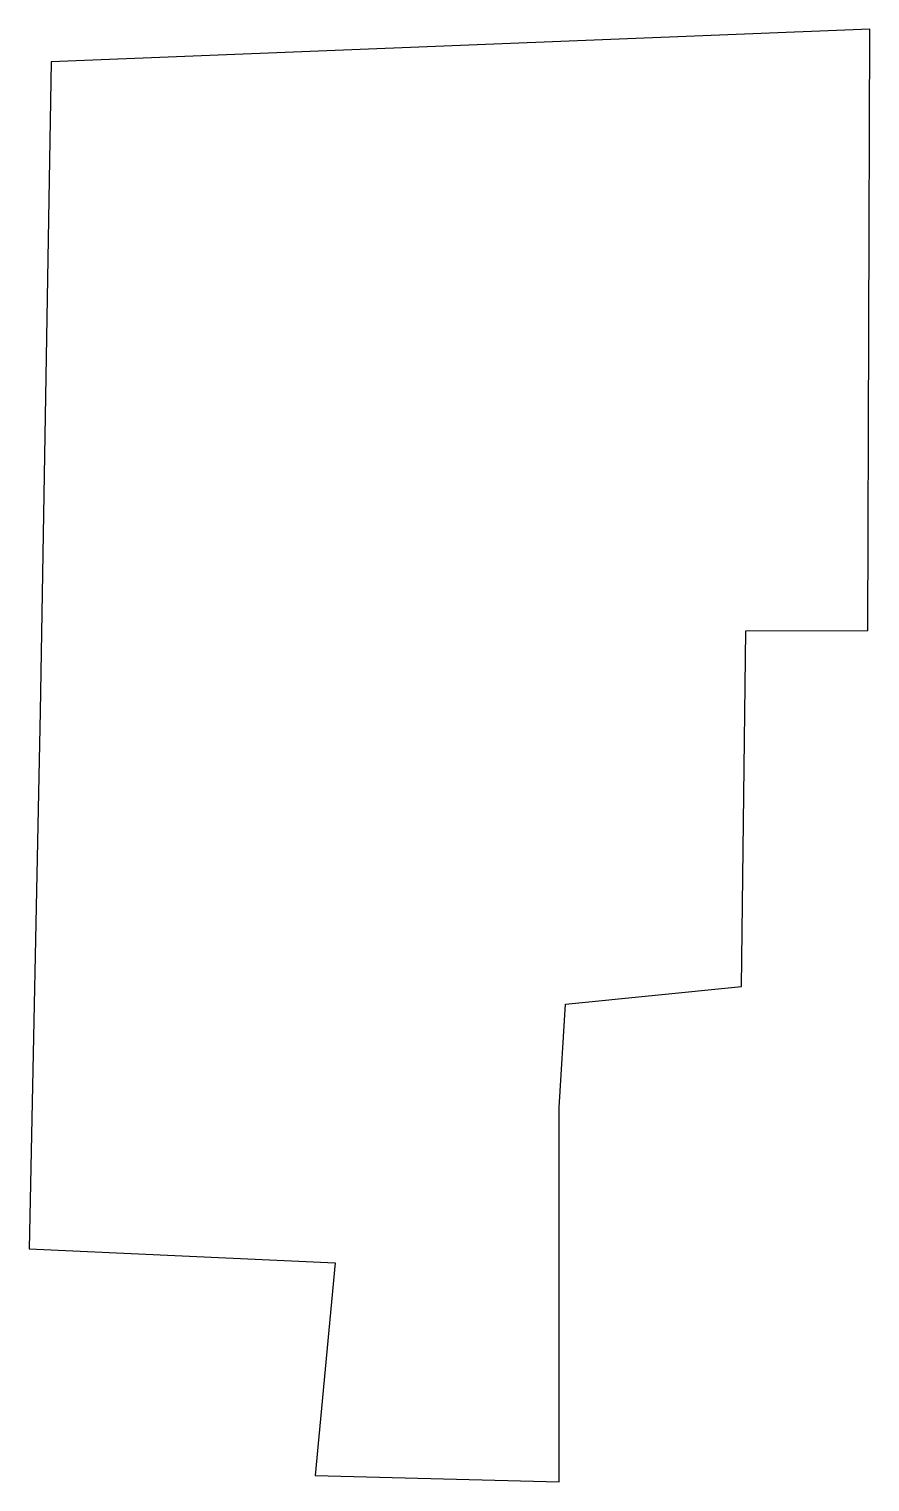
# Model space of a CAD drawing. Header units: millimetres. Extents: x 613506.5 to 613514.8, y 1319499.9 to 1319514.2.
import ezdxf

# ---------------------------------------------------------------- set-up
doc = ezdxf.new("R2010")
doc.units = ezdxf.units.MM

msp = doc.modelspace()

# ---------------------------------------------------------------- linework, layer by layer
at = {"flags": 128}
msp.add_lwpolyline([(613511.763, 1319499.889), (613511.762, 1319503.195), (613511.763, 1319503.571), (613511.826, 1319504.589), (613513.557, 1319504.763), (613513.598, 1319508.261), (613514.801, 1319508.263), (613514.821, 1319514.18), (613506.764, 1319513.859), (613506.654, 1319507.467), (613506.545, 1319502.182), (613509.556, 1319502.043), (613509.361, 1319499.951), (613511.763, 1319499.889)], dxfattribs=at)

doc.saveas('drawing.dxf')
